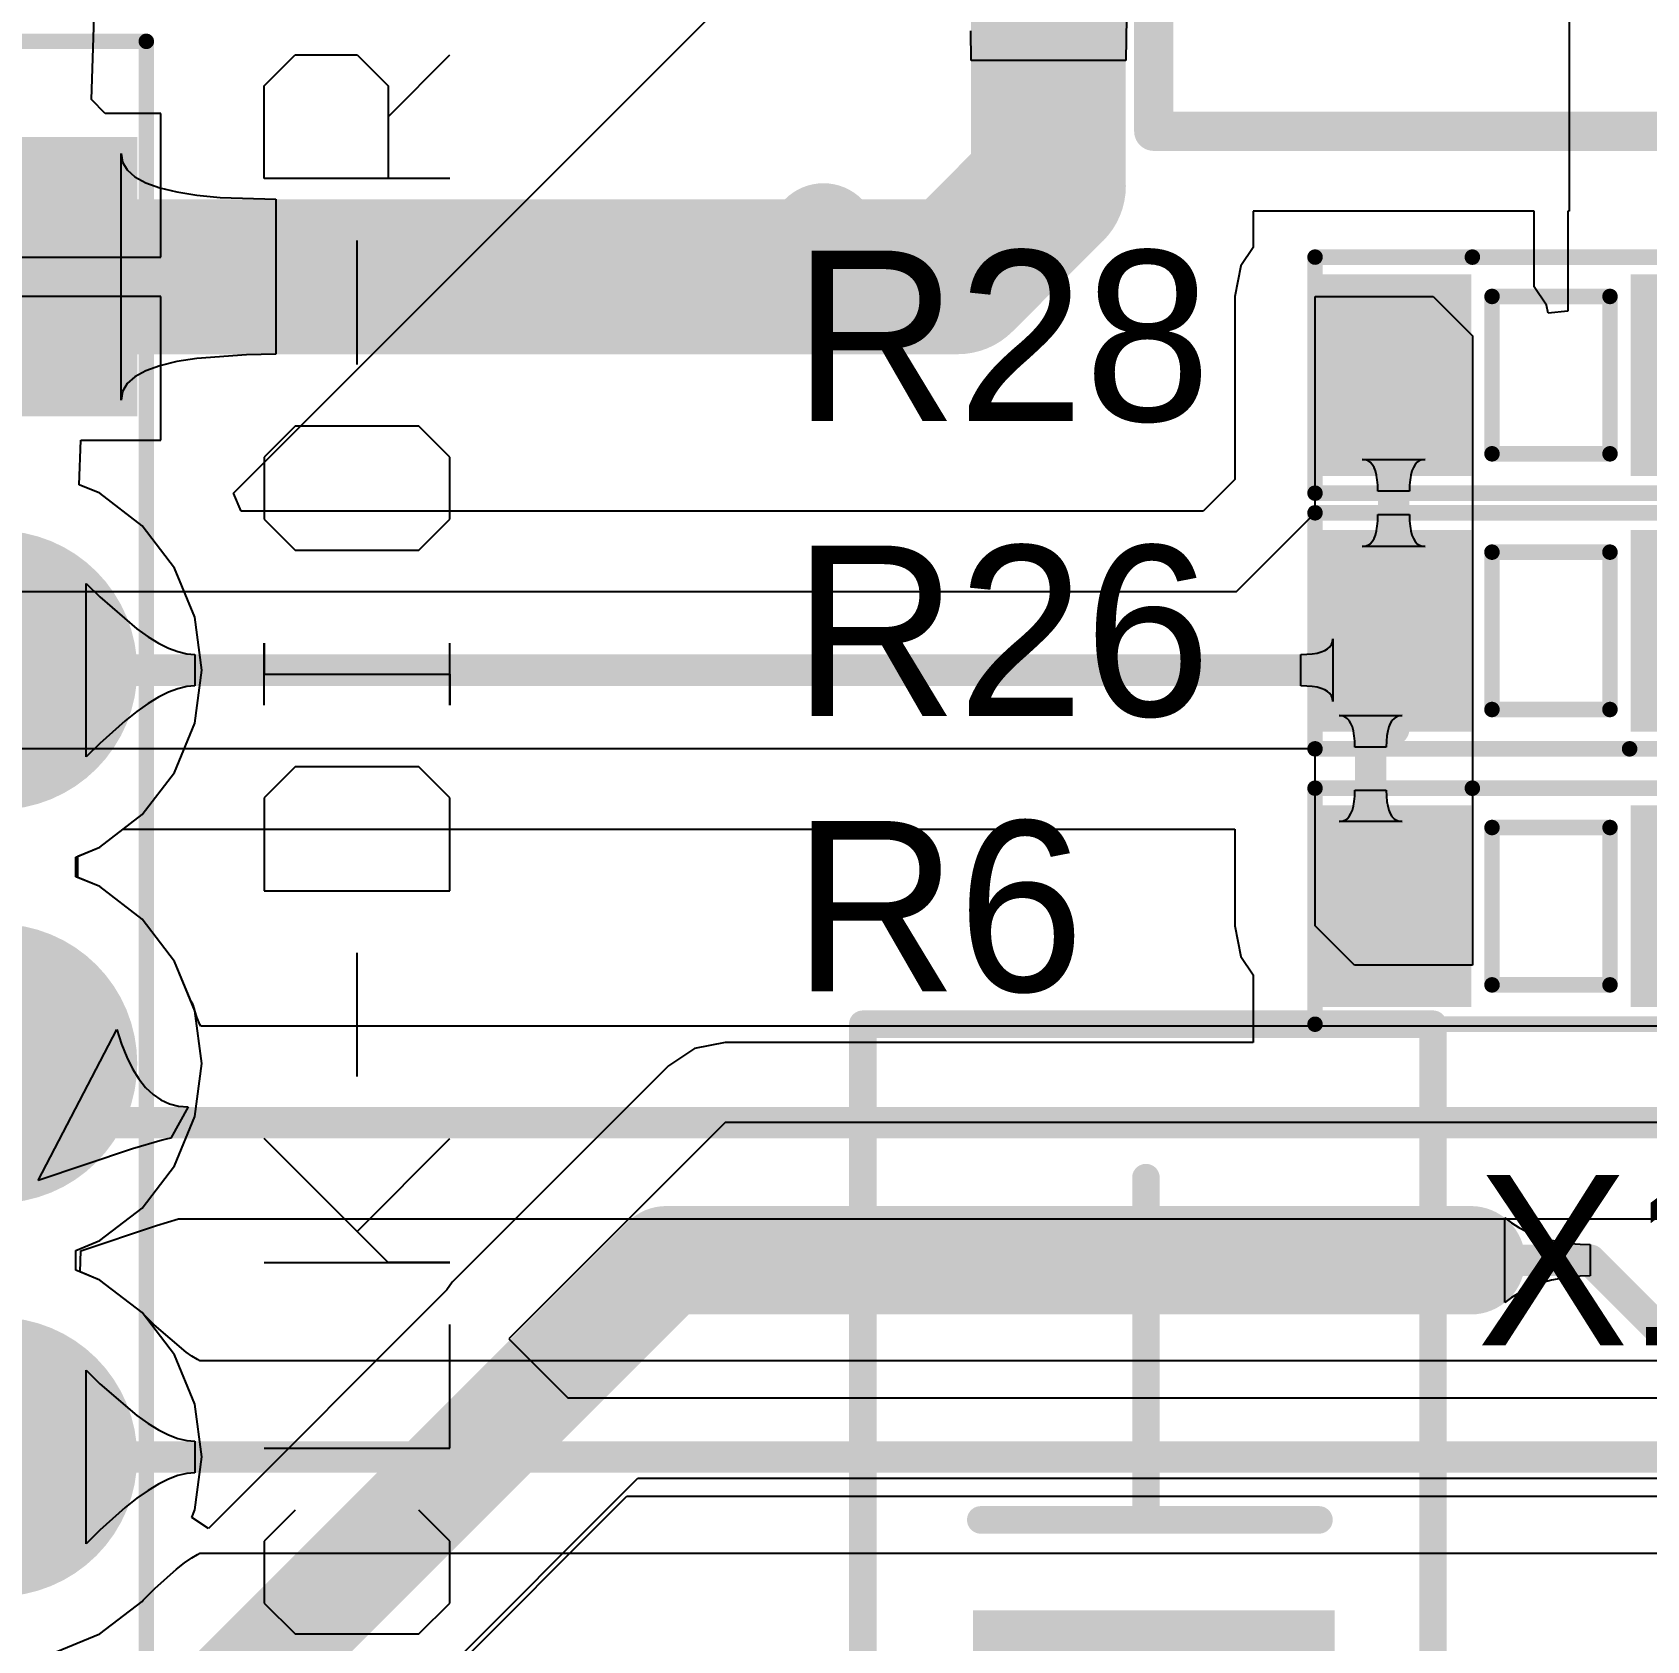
# Model space of a CAD drawing. Header units: millimetres. Extents: x -0.28 to 4.38, y -0.01 to 4.88.
# Drawn here: x 0.1388 to 0.5493, y 3.0383 to 3.4471 of the extents above; entities that cross this region are included whole.
import ezdxf

# ---------------------------------------------------------------- set-up
doc = ezdxf.new("R2010")
doc.units = ezdxf.units.MM
doc.header["$MEASUREMENT"] = 0
for name, color, linetype in [('BottomLayer', 5, 'Continuous'), ('BottomSolder', 6, 'Continuous'), ('Mechanical15', 56, 'Continuous'), ('MultiLayer', 9, 'Continuous'), ('PadHoleLayer', 156, 'Continuous'), ('TopLayer', 1, 'Continuous'), ('TopOverlay', 2, 'Continuous'), ('TopPaste', 8, 'Continuous'), ('TopSolder', 216, 'Continuous'), ('ViaHoleLayer', 16, 'Continuous')]:
    doc.layers.add(name, color=color, linetype=linetype)

# ---------------------------------------------------------------- blocks, each defined once
blk = doc.blocks.new('RES_SMD_0603_BIG_5')
at = {"layer": 'TopLayer'}
for points in [[(-0.05575, -0.02165), (-0.02425, -0.02165), (-0.05575, 0.02165), (-0.02425, 0.02165)], [(0.02425, -0.02165), (0.05575, -0.02165), (0.02425, 0.02165), (0.05575, 0.02165)]]:
    blk.add_solid(points, dxfattribs=at)
at = {"layer": 'TopOverlay', "const_width": 0.00394}
for points in [[(0.06, 0.03), (-0.06, 0.03)], [(-0.06, 0.03), (-0.06, -0.03)], [(0.06, 0.03), (0.06, -0.03)], [(0.015, 0.02), (-0.015, 0.02)], [(-0.015, 0.02), (-0.015, -0.02)], [(0.015, 0.02), (0.015, -0.02)], [(0.015, -0.02), (-0.015, -0.02)], [(0.02, -0.03), (-0.06, -0.03)], [(0.06, -0.03), (0.02, -0.03)]]:
    blk.add_lwpolyline(points, dxfattribs=at)
at = {"layer": 'TopOverlay', "const_width": 0.00197}
for points in [[(-0.06098, 0.03, 1), (-0.05902, 0.03, 1)], [(-0.06098, 0.03, 1), (-0.05902, 0.03, 1)], [(0.05902, 0.03, 1), (0.06098, 0.03, 1)], [(0.05902, 0.03, 1), (0.06098, 0.03, 1)], [(-0.01599, 0.02, 1), (-0.01402, 0.02, 1)], [(-0.01599, 0.02, 1), (-0.01402, 0.02, 1)], [(0.01401, 0.02, 1), (0.01598, 0.02, 1)], [(0.01401, 0.02, 1), (0.01598, 0.02, 1)], [(-0.01599, -0.02, 1), (-0.01402, -0.02, 1)], [(-0.01599, -0.02, 1), (-0.01402, -0.02, 1)], [(0.01401, -0.02, 1), (0.01598, -0.02, 1)], [(0.01401, -0.02, 1), (0.01598, -0.02, 1)], [(-0.06098, -0.03, 1), (-0.05902, -0.03, 1)], [(-0.06098, -0.03, 1), (-0.05902, -0.03, 1)], [(0.01901, -0.03, 1), (0.02098, -0.03, 1)], [(0.01901, -0.03, 1), (0.02098, -0.03, 1)], [(0.05902, -0.03, 1), (0.06098, -0.03, 1)], [(0.05902, -0.03, 1), (0.06098, -0.03, 1)]]:
    blk.add_lwpolyline(points, format="xyb", close=True, dxfattribs=at)
at = {"layer": 'TopPaste'}
for points in [[(-0.05575, -0.02165), (-0.02425, -0.02165), (-0.05575, 0.02165), (-0.02425, 0.02165)], [(0.02425, -0.02165), (0.05575, -0.02165), (0.02425, 0.02165), (0.05575, 0.02165)]]:
    blk.add_solid(points, dxfattribs=at)
at = {"layer": 'TopSolder'}
for points in [[(-0.05975, -0.02565), (-0.02025, -0.02565), (-0.05975, 0.02565), (-0.02025, 0.02565)], [(0.02025, -0.02565), (0.05975, -0.02565), (0.02025, 0.02565), (0.05975, 0.02565)]]:
    blk.add_solid(points, dxfattribs=at)
blk = doc.blocks.new('RES_SMD_0603_BIG_6')
at = {"layer": 'TopLayer'}
for points in [[(-0.05575, -0.02165), (-0.02425, -0.02165), (-0.05575, 0.02165), (-0.02425, 0.02165)], [(0.02425, -0.02165), (0.05575, -0.02165), (0.02425, 0.02165), (0.05575, 0.02165)]]:
    blk.add_solid(points, dxfattribs=at)
at = {"layer": 'TopOverlay', "const_width": 0.00394}
for points in [[(-0.06, 0.03), (0.06, 0.03)], [(-0.06, -0.03), (-0.06, 0.03)], [(0.06, -0.03), (0.06, 0.03)], [(-0.015, 0.02), (0.015, 0.02)], [(-0.015, -0.02), (-0.015, 0.02)], [(0.015, -0.02), (0.015, 0.02)], [(-0.015, -0.02), (0.015, -0.02)], [(-0.06, -0.03), (0.02, -0.03)], [(0.02, -0.03), (0.06, -0.03)]]:
    blk.add_lwpolyline(points, dxfattribs=at)
at = {"layer": 'TopOverlay', "const_width": 0.00197}
for points in [[(-0.06098, 0.03, 1), (-0.05902, 0.03, 1)], [(-0.06098, 0.03, 1), (-0.05902, 0.03, 1)], [(0.05902, 0.03, 1), (0.06098, 0.03, 1)], [(0.05902, 0.03, 1), (0.06098, 0.03, 1)], [(-0.01599, 0.02, 1), (-0.01402, 0.02, 1)], [(-0.01599, 0.02, 1), (-0.01402, 0.02, 1)], [(0.01401, 0.02, 1), (0.01598, 0.02, 1)], [(0.01401, 0.02, 1), (0.01598, 0.02, 1)], [(-0.01599, -0.02, 1), (-0.01402, -0.02, 1)], [(-0.01599, -0.02, 1), (-0.01402, -0.02, 1)], [(0.01401, -0.02, 1), (0.01598, -0.02, 1)], [(0.01401, -0.02, 1), (0.01598, -0.02, 1)], [(-0.06098, -0.03, 1), (-0.05902, -0.03, 1)], [(-0.06098, -0.03, 1), (-0.05902, -0.03, 1)], [(0.01901, -0.03, 1), (0.02098, -0.03, 1)], [(0.01901, -0.03, 1), (0.02098, -0.03, 1)], [(0.05902, -0.03, 1), (0.06098, -0.03, 1)], [(0.05902, -0.03, 1), (0.06098, -0.03, 1)]]:
    blk.add_lwpolyline(points, format="xyb", close=True, dxfattribs=at)
at = {"layer": 'TopPaste'}
for points in [[(-0.05575, -0.02165), (-0.02425, -0.02165), (-0.05575, 0.02165), (-0.02425, 0.02165)], [(0.02425, -0.02165), (0.05575, -0.02165), (0.02425, 0.02165), (0.05575, 0.02165)]]:
    blk.add_solid(points, dxfattribs=at)
at = {"layer": 'TopSolder'}
for points in [[(-0.05975, -0.02565), (-0.02025, -0.02565), (-0.05975, 0.02565), (-0.02025, 0.02565)], [(0.02025, -0.02565), (0.05975, -0.02565), (0.02025, 0.02565), (0.05975, 0.02565)]]:
    blk.add_solid(points, dxfattribs=at)
blk = doc.blocks.new('XT32__89')
at = {"layer": 'BottomLayer', "const_width": 0.03543}
for points in [[(-0.01772, 0, 1), (0.01772, 0, 1)], [(-0.01772, -0.1, 1), (0.01772, -0.1, 1)]]:
    blk.add_lwpolyline(points, format="xyb", close=True, dxfattribs=at)
at = {"layer": 'BottomSolder', "const_width": 0.03943}
for points in [[(-0.01972, 0, 1), (0.01972, 0, 1)], [(-0.01972, -0.1, 1), (0.01972, -0.1, 1)]]:
    blk.add_lwpolyline(points, format="xyb", close=True, dxfattribs=at)
at = {"layer": 'MultiLayer', "const_width": 0.03543}
for points in [[(-0.01772, 0, 1), (0.01772, 0, 1)], [(-0.01772, -0.1, 1), (0.01772, -0.1, 1)]]:
    blk.add_lwpolyline(points, format="xyb", close=True, dxfattribs=at)
at = {"layer": 'PadHoleLayer', "const_width": 0.016}
for points in [[(-0.008, 0, 1), (0.008, 0, 1)], [(-0.008, -0.1, 1), (0.008, -0.1, 1)]]:
    blk.add_lwpolyline(points, format="xyb", close=True, dxfattribs=at)
at = {"layer": 'TopLayer', "const_width": 0.03543}
for points in [[(-0.01772, 0, 1), (0.01772, 0, 1)], [(-0.01772, -0.1, 1), (0.01772, -0.1, 1)]]:
    blk.add_lwpolyline(points, format="xyb", close=True, dxfattribs=at)
at = {"layer": 'TopOverlay', "const_width": 0.007}
for points in [[(0.1, 0.02), (0.1, 0)], [(0.345, 0.02), (0.1, 0.02)], [(0.345, 0.02), (0.345, -0.125)], [(0.05, 0), (0.1, 0)], [(0.142, -0.01), (0.142, -0.096)], [(0.219, -0.01), (0.219, -0.096)], [(0.056, -0.051), (0.142, -0.051)], [(0.22, -0.052), (0.306, -0.052)], [(0.05, -0.1), (0.1, -0.1)], [(0.1, -0.1), (0.1, -0.125)], [(0.1, -0.125), (0.345, -0.125)]]:
    blk.add_lwpolyline(points, dxfattribs=at)
at = {"layer": 'TopOverlay', "const_width": 0.0035}
for points in [[(0.09825, 0.02, 1), (0.10175, 0.02, 1)], [(0.09825, 0.02, 1), (0.10175, 0.02, 1)], [(0.34325, 0.02, 1), (0.34675, 0.02, 1)], [(0.34325, 0.02, 1), (0.34675, 0.02, 1)], [(0.04825, 0, 1), (0.05175, 0, 1)], [(0.09825, 0, 1), (0.10175, 0, 1)], [(0.09825, 0, 1), (0.10175, 0, 1)], [(0.14025, -0.01, 1), (0.14375, -0.01, 1)], [(0.21725, -0.01, 1), (0.22075, -0.01, 1)], [(0.05425, -0.051, 1), (0.05775, -0.051, 1)], [(0.14025, -0.051, 1), (0.14375, -0.051, 1)], [(0.21825, -0.052, 1), (0.22175, -0.052, 1)], [(0.30425, -0.052, 1), (0.30775, -0.052, 1)], [(0.14025, -0.096, 1), (0.14375, -0.096, 1)], [(0.21725, -0.096, 1), (0.22075, -0.096, 1)], [(0.04825, -0.1, 1), (0.05175, -0.1, 1)], [(0.09825, -0.1, 1), (0.10175, -0.1, 1)], [(0.09825, -0.1, 1), (0.10175, -0.1, 1)], [(0.09825, -0.125, 1), (0.10175, -0.125, 1)], [(0.09825, -0.125, 1), (0.10175, -0.125, 1)], [(0.34325, -0.125, 1), (0.34675, -0.125, 1)], [(0.34325, -0.125, 1), (0.34675, -0.125, 1)]]:
    blk.add_lwpolyline(points, format="xyb", close=True, dxfattribs=at)
at = {"layer": 'TopOverlay'}
blk.add_solid([(0.167, -0.1), (0.196, -0.1), (0.167, -0.008), (0.196, -0.008)], dxfattribs=at)
at = {"layer": 'TopSolder', "const_width": 0.03943}
for points in [[(-0.01972, 0, 1), (0.01972, 0, 1)], [(-0.01972, -0.1, 1), (0.01972, -0.1, 1)]]:
    blk.add_lwpolyline(points, format="xyb", close=True, dxfattribs=at)
blk = doc.blocks.new('SW1_SMD_91')
at = {"layer": 'TopLayer'}
for points in [[(-0.16142, -0.01575), (-0.11417, -0.01575), (-0.16142, 0.01575), (-0.11417, 0.01575)], [(0.16142, 0.01575), (0.11417, 0.01575), (0.16142, -0.01575), (0.11417, -0.01575)]]:
    blk.add_solid(points, dxfattribs=at)
at = {"layer": 'TopOverlay', "const_width": 0.01}
for points in [[(-0.111, 0.073), (0.111, 0.073)], [(-0.111, 0.028), (-0.111, 0.073)], [(0.111, 0.028), (0.111, 0.073)], [(-0.05, -0.025), (-0.05, 0.025)], [(-0.05, 0.025), (0.05, 0.025)], [(0.05, -0.025), (0.05, 0.025)], [(-0.05, -0.025), (0.05, -0.025)], [(-0.111, -0.073), (-0.111, -0.028)], [(0.111, -0.073), (0.111, -0.028)], [(-0.111, -0.073), (0.111, -0.073)]]:
    blk.add_lwpolyline(points, dxfattribs=at)
at = {"layer": 'TopOverlay', "const_width": 0.005}
for points in [[(-0.1135, 0.073, 1), (-0.1085, 0.073, 1)], [(-0.1135, 0.073, 1), (-0.1085, 0.073, 1)], [(0.1085, 0.073, 1), (0.1135, 0.073, 1)], [(0.1085, 0.073, 1), (0.1135, 0.073, 1)], [(-0.1135, 0.028, 1), (-0.1085, 0.028, 1)], [(0.1085, 0.028, 1), (0.1135, 0.028, 1)], [(-0.0525, 0.025, 1), (-0.0475, 0.025, 1)], [(-0.0525, 0.025, 1), (-0.0475, 0.025, 1)], [(0.0475, 0.025, 1), (0.0525, 0.025, 1)], [(0.0475, 0.025, 1), (0.0525, 0.025, 1)], [(-0.0525, -0.025, 1), (-0.0475, -0.025, 1)], [(-0.0525, -0.025, 1), (-0.0475, -0.025, 1)], [(0.0475, -0.025, 1), (0.0525, -0.025, 1)], [(0.0475, -0.025, 1), (0.0525, -0.025, 1)], [(-0.1135, -0.028, 1), (-0.1085, -0.028, 1)], [(0.1085, -0.028, 1), (0.1135, -0.028, 1)], [(-0.1135, -0.073, 1), (-0.1085, -0.073, 1)], [(-0.1135, -0.073, 1), (-0.1085, -0.073, 1)], [(0.1085, -0.073, 1), (0.1135, -0.073, 1)], [(0.1085, -0.073, 1), (0.1135, -0.073, 1)]]:
    blk.add_lwpolyline(points, format="xyb", close=True, dxfattribs=at)
at = {"layer": 'TopOverlay'}
blk.add_solid([(-0.05, -0.025), (0.05, -0.025), (-0.05, 0.025), (0.05, 0.025)], dxfattribs=at)
at = {"layer": 'TopPaste'}
for points in [[(-0.16142, -0.01575), (-0.11417, -0.01575), (-0.16142, 0.01575), (-0.11417, 0.01575)], [(0.16142, 0.01575), (0.11417, 0.01575), (0.16142, -0.01575), (0.11417, -0.01575)]]:
    blk.add_solid(points, dxfattribs=at)
at = {"layer": 'TopSolder'}
for points in [[(-0.16542, -0.01975), (-0.11017, -0.01975), (-0.16542, 0.01975), (-0.11017, 0.01975)], [(0.16542, 0.01975), (0.11017, 0.01975), (0.16542, -0.01975), (0.11017, -0.01975)]]:
    blk.add_solid(points, dxfattribs=at)
blk = doc.blocks.new('RES_SMD_0603_BIG_100')
at = {"layer": 'TopLayer'}
for points in [[(-0.05575, -0.02165), (-0.02425, -0.02165), (-0.05575, 0.02165), (-0.02425, 0.02165)], [(0.02425, -0.02165), (0.05575, -0.02165), (0.02425, 0.02165), (0.05575, 0.02165)]]:
    blk.add_solid(points, dxfattribs=at)
at = {"layer": 'TopOverlay', "const_width": 0.00394}
for points in [[(0.06, 0.03), (-0.06, 0.03)], [(-0.06, 0.03), (-0.06, -0.03)], [(0.06, 0.03), (0.06, -0.03)], [(0.015, 0.02), (-0.015, 0.02)], [(-0.015, 0.02), (-0.015, -0.02)], [(0.015, 0.02), (0.015, -0.02)], [(0.015, -0.02), (-0.015, -0.02)], [(0.02, -0.03), (-0.06, -0.03)], [(0.06, -0.03), (0.02, -0.03)]]:
    blk.add_lwpolyline(points, dxfattribs=at)
at = {"layer": 'TopOverlay', "const_width": 0.00197}
for points in [[(-0.06098, 0.03, 1), (-0.05902, 0.03, 1)], [(-0.06098, 0.03, 1), (-0.05902, 0.03, 1)], [(0.05902, 0.03, 1), (0.06098, 0.03, 1)], [(0.05902, 0.03, 1), (0.06098, 0.03, 1)], [(-0.01599, 0.02, 1), (-0.01402, 0.02, 1)], [(-0.01599, 0.02, 1), (-0.01402, 0.02, 1)], [(0.01401, 0.02, 1), (0.01598, 0.02, 1)], [(0.01401, 0.02, 1), (0.01598, 0.02, 1)], [(-0.01599, -0.02, 1), (-0.01402, -0.02, 1)], [(-0.01599, -0.02, 1), (-0.01402, -0.02, 1)], [(0.01401, -0.02, 1), (0.01598, -0.02, 1)], [(0.01401, -0.02, 1), (0.01598, -0.02, 1)], [(-0.06098, -0.03, 1), (-0.05902, -0.03, 1)], [(-0.06098, -0.03, 1), (-0.05902, -0.03, 1)], [(0.01901, -0.03, 1), (0.02098, -0.03, 1)], [(0.01901, -0.03, 1), (0.02098, -0.03, 1)], [(0.05902, -0.03, 1), (0.06098, -0.03, 1)], [(0.05902, -0.03, 1), (0.06098, -0.03, 1)]]:
    blk.add_lwpolyline(points, format="xyb", close=True, dxfattribs=at)
at = {"layer": 'TopPaste'}
for points in [[(-0.05575, -0.02165), (-0.02425, -0.02165), (-0.05575, 0.02165), (-0.02425, 0.02165)], [(0.02425, -0.02165), (0.05575, -0.02165), (0.02425, 0.02165), (0.05575, 0.02165)]]:
    blk.add_solid(points, dxfattribs=at)
at = {"layer": 'TopSolder'}
for points in [[(-0.05975, -0.02565), (-0.02025, -0.02565), (-0.05975, 0.02565), (-0.02025, 0.02565)], [(0.02025, -0.02565), (0.05975, -0.02565), (0.02025, 0.02565), (0.05975, 0.02565)]]:
    blk.add_solid(points, dxfattribs=at)
blk = doc.blocks.new('JP4_D1C_113')
at = {"layer": 'BottomLayer', "const_width": 0.0315}
for points in [[(-0.26575, 0.1, 1), (-0.23425, 0.1, 1)], [(-0.16575, 0.1, 1), (-0.13425, 0.1, 1)], [(-0.06575, 0.1, 1), (-0.03425, 0.1, 1)]]:
    blk.add_lwpolyline(points, format="xyb", close=True, dxfattribs=at)
at = {"layer": 'BottomLayer'}
blk.add_solid([(-0.3815, 0.0685), (-0.3185, 0.0685), (-0.3815, 0.1315), (-0.3185, 0.1315)], dxfattribs=at)
at = {"layer": 'BottomSolder', "const_width": 0.0355}
for points in [[(-0.26775, 0.1, 1), (-0.23225, 0.1, 1)], [(-0.16775, 0.1, 1), (-0.13225, 0.1, 1)], [(-0.06775, 0.1, 1), (-0.03225, 0.1, 1)]]:
    blk.add_lwpolyline(points, format="xyb", close=True, dxfattribs=at)
at = {"layer": 'BottomSolder'}
blk.add_solid([(-0.3855, 0.0645), (-0.3145, 0.0645), (-0.3855, 0.1355), (-0.3145, 0.1355)], dxfattribs=at)
at = {"layer": 'Mechanical15', "const_width": 0.00394}
for points in [[(0.00984, 0.1378), (-0.40984, 0.1378)], [(-0.40984, -0.30512), (-0.40984, 0.1378)]]:
    blk.add_lwpolyline(points, dxfattribs=at)
at = {"layer": 'Mechanical15', "const_width": 0.00197}
blk.add_lwpolyline([(-0.41083, 0.1378, 1), (-0.40886, 0.1378, 1)], format="xyb", close=True, dxfattribs=at)
blk.add_lwpolyline([(-0.41083, 0.1378, 1), (-0.40886, 0.1378, 1)], format="xyb", close=True, dxfattribs=at)
at = {"layer": 'MultiLayer', "const_width": 0.0315}
for points in [[(-0.26575, 0.1, 1), (-0.23425, 0.1, 1)], [(-0.16575, 0.1, 1), (-0.13425, 0.1, 1)], [(-0.06575, 0.1, 1), (-0.03425, 0.1, 1)]]:
    blk.add_lwpolyline(points, format="xyb", close=True, dxfattribs=at)
at = {"layer": 'MultiLayer'}
blk.add_solid([(-0.3815, 0.0685), (-0.3185, 0.0685), (-0.3815, 0.1315), (-0.3185, 0.1315)], dxfattribs=at)
at = {"layer": 'PadHoleLayer', "const_width": 0.02165}
for points in [[(-0.36083, 0.1, 1), (-0.33917, 0.1, 1)], [(-0.26083, 0.1, 1), (-0.23917, 0.1, 1)], [(-0.16083, 0.1, 1), (-0.13917, 0.1, 1)], [(-0.06083, 0.1, 1), (-0.03917, 0.1, 1)]]:
    blk.add_lwpolyline(points, format="xyb", close=True, dxfattribs=at)
at = {"layer": 'TopLayer', "const_width": 0.0315}
for points in [[(-0.26575, 0.1, 1), (-0.23425, 0.1, 1)], [(-0.16575, 0.1, 1), (-0.13425, 0.1, 1)], [(-0.06575, 0.1, 1), (-0.03425, 0.1, 1)]]:
    blk.add_lwpolyline(points, format="xyb", close=True, dxfattribs=at)
at = {"layer": 'TopLayer'}
blk.add_solid([(-0.3815, 0.0685), (-0.3185, 0.0685), (-0.3815, 0.1315), (-0.3185, 0.1315)], dxfattribs=at)
at = {"layer": 'TopSolder', "const_width": 0.0355}
for points in [[(-0.26775, 0.1, 1), (-0.23225, 0.1, 1)], [(-0.16775, 0.1, 1), (-0.13225, 0.1, 1)], [(-0.06775, 0.1, 1), (-0.03225, 0.1, 1)]]:
    blk.add_lwpolyline(points, format="xyb", close=True, dxfattribs=at)
at = {"layer": 'TopSolder'}
blk.add_solid([(-0.3855, 0.0645), (-0.3145, 0.0645), (-0.3855, 0.1355), (-0.3145, 0.1355)], dxfattribs=at)

msp = doc.modelspace()

# ---------------------------------------------------------------- linework, layer by layer
at = {"layer": 'BottomLayer'}
for p, q in [((0.15389, 3.43009), (0.1548, 3.45871)), ((0.15736, 3.4265), (0.15389, 3.43009)), ((0.1715, 3.4265), (0.15736, 3.4265)), ((0.1715, 3.39), (0.1715, 3.4265)), ((0.13, 3.39), (0.1715, 3.39)), ((0.1715, 3.38), (0.13, 3.38)), ((0.1715, 3.3435), (0.1715, 3.38)), ((0.15076, 3.33214), (0.15112, 3.3435)), ((0.15112, 3.3435), (0.1715, 3.3435)), ((0.15597, 3.32998), (0.15076, 3.33214)), ((0.16673, 3.32173), (0.15597, 3.32998)), ((0.17498, 3.31097), (0.16673, 3.32173)), ((0.18017, 3.29844), (0.17498, 3.31097)), ((0.18194, 3.285), (0.18017, 3.29844)), ((0.18017, 3.27156), (0.18194, 3.285)), ((0.17498, 3.25903), (0.18017, 3.27156)), ((0.16673, 3.24827), (0.17498, 3.25903)), ((0.15597, 3.24002), (0.16673, 3.24827)), ((0.15039, 3.23771), (0.15597, 3.24002)), ((0.15039, 3.23229), (0.15039, 3.23771)), ((0.15597, 3.22998), (0.15039, 3.23229)), ((0.16673, 3.22173), (0.15597, 3.22998)), ((0.17498, 3.21097), (0.16673, 3.22173)), ((0.17919, 3.2008), (0.17498, 3.21097)), ((0.1797, 3.19989), (0.17919, 3.2008)), ((0.18013, 3.19853), (0.1797, 3.19989)), ((0.18017, 3.19844), (0.18013, 3.19853)), ((0.18018, 3.1984), (0.18017, 3.19844)), ((0.18068, 3.19683), (0.18018, 3.1984)), ((0.18144, 3.19493), (0.18068, 3.19683)), ((0.18166, 3.19447), (0.18144, 3.19493)), ((0.59429, 3.19447), (0.18166, 3.19447)), ((0.14032, 3.15524), (0.16028, 3.19367)), ((0.16028, 3.19367), (0.16147, 3.18994)), ((0.16147, 3.18994), (0.16281, 3.18659)), ((0.16281, 3.18659), (0.16428, 3.18364)), ((0.16428, 3.18364), (0.16588, 3.18108)), ((0.16588, 3.18108), (0.16763, 3.17892)), ((0.16763, 3.17892), (0.16951, 3.17715)), ((0.16951, 3.17715), (0.17153, 3.17577)), ((0.17153, 3.17577), (0.17369, 3.17479)), ((0.17369, 3.17479), (0.17598, 3.1742)), ((0.17841, 3.174), (0.17402, 3.166)), ((0.17598, 3.1742), (0.17841, 3.174)), ((0.17181, 3.16557), (0.16425, 3.16331)), ((0.1732, 3.16589), (0.17181, 3.16557)), ((0.17402, 3.166), (0.1732, 3.16589)), ((0.16425, 3.16331), (0.14032, 3.15524)), ((0.17043, 3.14387), (0.17597, 3.14553)), ((0.17597, 3.14553), (0.58415, 3.14553)), ((0.15117, 3.13738), (0.17043, 3.14387)), ((0.15099, 3.13204), (0.15117, 3.13738)), ((0.15597, 3.12998), (0.15099, 3.13204)), ((0.16673, 3.12173), (0.15597, 3.12998)), ((0.16698, 3.1214), (0.16673, 3.12173)), ((0.16979, 3.11861), (0.16698, 3.1214)), ((0.17792, 3.11163), (0.16979, 3.11861)), ((0.17937, 3.11062), (0.17792, 3.11163)), ((0.18078, 3.10977), (0.17937, 3.11062)), ((0.18137, 3.10947), (0.18078, 3.10977)), ((0.61368, 3.10947), (0.18137, 3.10947)), ((0.15249, 3.06295), (0.15249, 3.10705)), ((0.15249, 3.10705), (0.15595, 3.10362)), ((0.15595, 3.10362), (0.16541, 3.0955)), ((0.16541, 3.0955), (0.16825, 3.09351)), ((0.16825, 3.09351), (0.17094, 3.09189)), ((0.17094, 3.09189), (0.17347, 3.09062)), ((0.17347, 3.09062), (0.17585, 3.08972)), ((0.17585, 3.08972), (0.17807, 3.08918)), ((0.17807, 3.08918), (0.18014, 3.089)), ((0.18014, 3.089), (0.18014, 3.081)), ((0.17347, 3.07938), (0.17094, 3.07811)), ((0.17585, 3.08028), (0.17347, 3.07938)), ((0.17807, 3.08082), (0.17585, 3.08028)), ((0.18014, 3.081), (0.17807, 3.08082)), ((0.16825, 3.07649), (0.16541, 3.0745)), ((0.17094, 3.07811), (0.16825, 3.07649)), ((0.16241, 3.07216), (0.15595, 3.06638)), ((0.16541, 3.0745), (0.16241, 3.07216)), ((0.15595, 3.06638), (0.15249, 3.06295)), ((0.17754, 3.0581), (0.17937, 3.05938)), ((0.17937, 3.05938), (0.18078, 3.06023)), ((0.18078, 3.06023), (0.18137, 3.06053)), ((0.18137, 3.06053), (0.61486, 3.06053)), ((0.16994, 3.05153), (0.17551, 3.05651)), ((0.17551, 3.05651), (0.17754, 3.0581)), ((0.16698, 3.0486), (0.16994, 3.05153)), ((0.15597, 3.04002), (0.16673, 3.04827)), ((0.16673, 3.04827), (0.16698, 3.0486)), ((0.14344, 3.03483), (0.15597, 3.04002))]:
    msp.add_line(p, q, dxfattribs=at)
at = {"layer": 'BottomLayer', "const_width": 0.01378}
msp.add_lwpolyline([(0.33311, 3.395, 1), (0.34689, 3.395, 1)], format="xyb", close=True, dxfattribs=at)
at = {"layer": 'BottomLayer', "const_width": 0.008}
for points in [[(0.13, 3.17), (0.59429, 3.17)], [(0.13, 3.085), (0.625, 3.085)]]:
    msp.add_lwpolyline(points, dxfattribs=at)
at = {"layer": 'MultiLayer', "const_width": 0.01378}
msp.add_lwpolyline([(0.33311, 3.395, 1), (0.34689, 3.395, 1)], format="xyb", close=True, dxfattribs=at)
at = {"layer": 'TopLayer'}
for p, q in [((0.19001, 3.33001), (0.35896, 3.49896)), ((0.52961, 3.48), (0.52961, 3.40165)), ((0.41723, 3.46008), (0.41689, 3.44)), ((0.37752, 3.44), (0.37748, 3.44748)), ((0.41689, 3.44), (0.37752, 3.44)), ((0.16138, 3.35362), (0.16138, 3.41638)), ((0.16138, 3.41638), (0.16177, 3.41415)), ((0.16177, 3.41415), (0.16295, 3.41217)), ((0.16295, 3.41217), (0.16492, 3.41041)), ((0.16492, 3.41041), (0.16768, 3.40889)), ((0.16768, 3.40889), (0.17122, 3.40761)), ((0.17122, 3.40761), (0.17555, 3.40656)), ((0.17555, 3.40656), (0.18067, 3.40574)), ((0.18067, 3.40574), (0.18657, 3.40515)), ((0.18657, 3.40515), (0.20075, 3.40469)), ((0.20075, 3.40469), (0.20075, 3.36531)), ((0.52075, 3.40165), (0.44925, 3.40165)), ((0.44925, 3.40165), (0.44925, 3.39243)), ((0.52075, 3.38243), (0.52075, 3.40165)), ((0.52961, 3.40165), (0.52925, 3.40165)), ((0.52925, 3.40165), (0.52925, 3.37622)), ((0.44925, 3.39243), (0.44616, 3.3878)), ((0.44616, 3.3878), (0.44461, 3.38)), ((0.44461, 3.38), (0.44461, 3.33345)), ((0.465, 3.325), (0.465, 3.38)), ((0.465, 3.38), (0.495, 3.38)), ((0.495, 3.38), (0.505, 3.37)), ((0.52384, 3.3778), (0.52075, 3.38243)), ((0.52425, 3.37573), (0.52384, 3.3778)), ((0.52925, 3.37622), (0.52425, 3.37573)), ((0.505, 3.37), (0.505, 3.21)), ((0.17122, 3.36239), (0.16768, 3.36111)), ((0.17555, 3.36344), (0.17122, 3.36239)), ((0.18067, 3.36426), (0.17555, 3.36344)), ((0.19327, 3.3652), (0.18067, 3.36426)), ((0.20075, 3.36531), (0.19327, 3.3652)), ((0.16492, 3.35959), (0.16295, 3.35783)), ((0.16768, 3.36111), (0.16492, 3.35959)), ((0.16177, 3.35585), (0.16138, 3.35362)), ((0.16295, 3.35783), (0.16177, 3.35585)), ((0.47776, 3.33851), (0.477, 3.33859)), ((0.477, 3.33859), (0.493, 3.33859)), ((0.47844, 3.33826), (0.47776, 3.33851)), ((0.47904, 3.33786), (0.47844, 3.33826)), ((0.47956, 3.33729), (0.47904, 3.33786)), ((0.49096, 3.33786), (0.49044, 3.33729)), ((0.49156, 3.33826), (0.49096, 3.33786)), ((0.49224, 3.33851), (0.49156, 3.33826)), ((0.493, 3.33859), (0.49224, 3.33851)), ((0.48, 3.33656), (0.47956, 3.33729)), ((0.48036, 3.33566), (0.48, 3.33656)), ((0.48064, 3.33461), (0.48036, 3.33566)), ((0.48084, 3.33339), (0.48064, 3.33461)), ((0.48936, 3.33461), (0.48916, 3.33339)), ((0.48964, 3.33566), (0.48936, 3.33461)), ((0.49, 3.33656), (0.48964, 3.33566)), ((0.49044, 3.33729), (0.49, 3.33656)), ((0.19192, 3.32539), (0.19001, 3.33001)), ((0.44461, 3.33345), (0.43655, 3.32539)), ((0.48096, 3.33201), (0.48084, 3.33339)), ((0.481, 3.33047), (0.48096, 3.33201)), ((0.489, 3.33047), (0.481, 3.33047)), ((0.48904, 3.33201), (0.489, 3.33047)), ((0.48916, 3.33339), (0.48904, 3.33201)), ((0.43655, 3.32539), (0.19192, 3.32539)), ((0.445, 3.305), (0.465, 3.325)), ((0.48064, 3.32039), (0.48084, 3.32161)), ((0.48084, 3.32161), (0.48096, 3.32299)), ((0.48096, 3.32299), (0.481, 3.32453)), ((0.481, 3.32453), (0.489, 3.32453)), ((0.489, 3.32453), (0.48904, 3.32299)), ((0.48904, 3.32299), (0.48916, 3.32161)), ((0.48916, 3.32161), (0.48936, 3.32039)), ((0.47904, 3.31714), (0.47956, 3.31771)), ((0.47956, 3.31771), (0.48, 3.31844)), ((0.48, 3.31844), (0.48036, 3.31934)), ((0.48036, 3.31934), (0.48064, 3.32039)), ((0.48936, 3.32039), (0.48964, 3.31934)), ((0.48964, 3.31934), (0.49, 3.31844)), ((0.49, 3.31844), (0.49044, 3.31771)), ((0.49044, 3.31771), (0.49096, 3.31714)), ((0.477, 3.31641), (0.47776, 3.31649)), ((0.493, 3.31641), (0.477, 3.31641)), ((0.47776, 3.31649), (0.47844, 3.31674)), ((0.47844, 3.31674), (0.47904, 3.31714)), ((0.49096, 3.31714), (0.49156, 3.31674)), ((0.49156, 3.31674), (0.49224, 3.31649)), ((0.49224, 3.31649), (0.493, 3.31641)), ((0.115, 3.305), (0.445, 3.305)), ((0.15249, 3.26295), (0.15249, 3.30705)), ((0.15249, 3.30705), (0.15595, 3.30362)), ((0.15595, 3.30362), (0.16541, 3.2955)), ((0.16541, 3.2955), (0.16825, 3.29351)), ((0.16825, 3.29351), (0.17094, 3.29189)), ((0.46941, 3.29224), (0.46949, 3.293)), ((0.46949, 3.293), (0.46949, 3.277)), ((0.17094, 3.29189), (0.17347, 3.29062)), ((0.17347, 3.29062), (0.17585, 3.28972)), ((0.17585, 3.28972), (0.17807, 3.28918)), ((0.17807, 3.28918), (0.18014, 3.289)), ((0.18014, 3.289), (0.18014, 3.281)), ((0.46137, 3.289), (0.46291, 3.28904)), ((0.46137, 3.281), (0.46137, 3.289)), ((0.46291, 3.28904), (0.4643, 3.28916)), ((0.4643, 3.28916), (0.46551, 3.28936)), ((0.46551, 3.28936), (0.46657, 3.28964)), ((0.46657, 3.28964), (0.46746, 3.29)), ((0.46746, 3.29), (0.46819, 3.29044)), ((0.46819, 3.29044), (0.46876, 3.29096)), ((0.46876, 3.29096), (0.46917, 3.29156)), ((0.46917, 3.29156), (0.46941, 3.29224)), ((0.17585, 3.28028), (0.17347, 3.27938)), ((0.17807, 3.28082), (0.17585, 3.28028)), ((0.18014, 3.281), (0.17807, 3.28082)), ((0.46291, 3.28096), (0.46137, 3.281)), ((0.4643, 3.28084), (0.46291, 3.28096)), ((0.46551, 3.28064), (0.4643, 3.28084)), ((0.46657, 3.28036), (0.46551, 3.28064)), ((0.46746, 3.28), (0.46657, 3.28036)), ((0.16825, 3.27649), (0.16541, 3.2745)), ((0.17094, 3.27811), (0.16825, 3.27649)), ((0.17347, 3.27938), (0.17094, 3.27811)), ((0.46819, 3.27956), (0.46746, 3.28)), ((0.46876, 3.27904), (0.46819, 3.27956)), ((0.46917, 3.27844), (0.46876, 3.27904)), ((0.46941, 3.27776), (0.46917, 3.27844)), ((0.46949, 3.277), (0.46941, 3.27776)), ((0.16241, 3.27216), (0.15595, 3.26638)), ((0.16541, 3.2745), (0.16241, 3.27216)), ((0.47189, 3.27339), (0.47113, 3.27347)), ((0.47113, 3.27347), (0.48713, 3.27347)), ((0.47257, 3.27315), (0.47189, 3.27339)), ((0.47317, 3.27275), (0.47257, 3.27315)), ((0.47369, 3.27219), (0.47317, 3.27275)), ((0.47413, 3.27147), (0.47369, 3.27219)), ((0.48457, 3.27219), (0.48413, 3.27147)), ((0.48509, 3.27275), (0.48457, 3.27219)), ((0.48569, 3.27315), (0.48509, 3.27275)), ((0.48637, 3.27339), (0.48569, 3.27315)), ((0.48713, 3.27347), (0.48637, 3.27339)), ((0.47449, 3.27059), (0.47413, 3.27147)), ((0.47477, 3.26955), (0.47449, 3.27059)), ((0.47497, 3.26835), (0.47477, 3.26955)), ((0.47509, 3.26699), (0.47497, 3.26835)), ((0.48329, 3.26835), (0.48317, 3.26699)), ((0.48349, 3.26955), (0.48329, 3.26835)), ((0.48377, 3.27059), (0.48349, 3.26955)), ((0.48413, 3.27147), (0.48377, 3.27059)), ((0.465, 3.265), (0.125, 3.265)), ((0.15595, 3.26638), (0.15249, 3.26295)), ((0.465, 3.22), (0.465, 3.265)), ((0.47513, 3.26547), (0.47509, 3.26699)), ((0.48313, 3.26547), (0.47513, 3.26547)), ((0.48317, 3.26699), (0.48313, 3.26547)), ((0.47477, 3.25045), (0.47497, 3.25165)), ((0.47497, 3.25165), (0.47509, 3.25301)), ((0.47509, 3.25301), (0.47513, 3.25453)), ((0.47513, 3.25453), (0.48313, 3.25453)), ((0.48313, 3.25453), (0.48317, 3.25301)), ((0.48317, 3.25301), (0.48329, 3.25165)), ((0.48329, 3.25165), (0.48349, 3.25045)), ((0.47317, 3.24725), (0.47369, 3.24781)), ((0.47369, 3.24781), (0.47413, 3.24853)), ((0.47413, 3.24853), (0.47449, 3.24941)), ((0.47449, 3.24941), (0.47477, 3.25045)), ((0.48349, 3.25045), (0.48377, 3.24941)), ((0.48377, 3.24941), (0.48413, 3.24853)), ((0.48413, 3.24853), (0.48457, 3.24781)), ((0.48457, 3.24781), (0.48509, 3.24725)), ((0.15597, 3.24002), (0.16195, 3.24461)), ((0.16195, 3.24461), (0.44461, 3.24461)), ((0.44461, 3.24461), (0.44461, 3.22)), ((0.47113, 3.24653), (0.47189, 3.24661)), ((0.48713, 3.24653), (0.47113, 3.24653)), ((0.47189, 3.24661), (0.47257, 3.24685)), ((0.47257, 3.24685), (0.47317, 3.24725)), ((0.48509, 3.24725), (0.48569, 3.24685)), ((0.48569, 3.24685), (0.48637, 3.24661)), ((0.48637, 3.24661), (0.48713, 3.24653)), ((0.14989, 3.2375), (0.15597, 3.24002)), ((0.14989, 3.2325), (0.14989, 3.2375)), ((0.15597, 3.22998), (0.14989, 3.2325)), ((0.16673, 3.22173), (0.15597, 3.22998)), ((0.17498, 3.21097), (0.16673, 3.22173)), ((0.44461, 3.22), (0.44616, 3.2122)), ((0.475, 3.21), (0.465, 3.22)), ((0.18017, 3.19844), (0.17498, 3.21097)), ((0.44616, 3.2122), (0.44925, 3.20757)), ((0.44925, 3.20757), (0.44925, 3.19039)), ((0.505, 3.21), (0.475, 3.21)), ((0.18194, 3.185), (0.18017, 3.19844)), ((0.315, 3.19039), (0.3072, 3.18884)), ((0.44925, 3.19039), (0.315, 3.19039)), ((0.3072, 3.18884), (0.30058, 3.18442)), ((0.18017, 3.17156), (0.18194, 3.185)), ((0.30058, 3.18442), (0.24558, 3.12942)), ((0.30058, 3.18442), (0.30058, 3.18442)), ((0.17498, 3.15903), (0.18017, 3.17156)), ((0.315, 3.17), (0.26, 3.115)), ((0.7, 3.17), (0.315, 3.17)), ((0.16673, 3.14827), (0.17498, 3.15903)), ((0.15597, 3.14002), (0.16673, 3.14827)), ((0.51324, 3.12423), (0.51324, 3.14577)), ((0.51324, 3.14577), (0.51499, 3.14449)), ((0.51499, 3.14449), (0.51683, 3.14334)), ((0.51683, 3.14334), (0.51877, 3.14232)), ((0.51877, 3.14232), (0.5208, 3.14144)), ((0.5208, 3.14144), (0.52293, 3.14069)), ((0.52293, 3.14069), (0.52515, 3.14008)), ((0.14989, 3.1375), (0.15597, 3.14002)), ((0.14989, 3.1325), (0.14989, 3.1375)), ((0.52515, 3.14008), (0.52747, 3.13961)), ((0.52747, 3.13961), (0.52989, 3.13927)), ((0.52989, 3.13927), (0.5324, 3.13907)), ((0.5324, 3.13907), (0.535, 3.139)), ((0.535, 3.139), (0.535, 3.131)), ((0.15597, 3.12998), (0.14989, 3.1325)), ((0.16673, 3.12173), (0.15597, 3.12998)), ((0.24558, 3.12942), (0.24426, 3.12745)), ((0.5208, 3.12856), (0.51877, 3.12768)), ((0.52293, 3.12931), (0.5208, 3.12856)), ((0.52515, 3.12992), (0.52293, 3.12931)), ((0.52747, 3.13039), (0.52515, 3.12992)), ((0.52989, 3.13073), (0.52747, 3.13039)), ((0.5324, 3.13093), (0.52989, 3.13073)), ((0.535, 3.131), (0.5324, 3.13093)), ((0.24426, 3.12745), (0.18361, 3.06679)), ((0.51499, 3.12551), (0.51324, 3.12423)), ((0.51683, 3.12666), (0.51499, 3.12551)), ((0.51877, 3.12768), (0.51683, 3.12666)), ((0.17498, 3.11097), (0.16673, 3.12173)), ((0.26, 3.115), (0.275, 3.1)), ((0.18017, 3.09844), (0.17498, 3.11097)), ((0.275, 3.1), (0.615, 3.1)), ((0.18194, 3.085), (0.18017, 3.09844)), ((0.18017, 3.07156), (0.18194, 3.085)), ((0.21407, 3.00089), (0.29279, 3.07961)), ((0.29279, 3.07961), (0.615, 3.07961)), ((0.215, 3), (0.29, 3.075)), ((0.29, 3.075), (0.56, 3.075)), ((0.17937, 3.06963), (0.18017, 3.07156)), ((0.18361, 3.06679), (0.17937, 3.06963))]:
    msp.add_line(p, q, dxfattribs=at)
for points, const_width in [([(0.3972, 3.40806), (0.3972, 3.495)], 0.03937), ([(0.37414, 3.385), (0.3972, 3.40806)], 0.03937), ([(0.13, 3.385), (0.37414, 3.385)], 0.03937), ([(0.485, 3.295), (0.485, 3.355)], 0.008), ([(0.485, 3.27325), (0.485, 3.295)], 0.008), ([(0.13, 3.285), (0.47325, 3.285)], 0.008), ([(0.47325, 3.285), (0.47913, 3.27913)], 0.008), ([(0.47913, 3.27913), (0.485, 3.27325)], 0.008), ([(0.47913, 3.23087), (0.47913, 3.27913)], 0.008), ([(0.485, 3.27), (0.485, 3.27325)], 0.008), ([(0.47913, 3.23087), (0.485, 3.225)], 0.008), ([(0.18, 3.015), (0.3, 3.135)], 0.02756), ([(0.3, 3.135), (0.50465, 3.135)], 0.02756), ([(0.50465, 3.135), (0.535, 3.135)], 0.008), ([(0.535, 3.135), (0.55369, 3.11631)], 0.008)]:
    msp.add_lwpolyline(points, dxfattribs=dict(at, const_width=const_width))
for points, const_width in [([(0.38736, 3.40806, 1), (0.40705, 3.40806, 1)], 0.01969), ([(0.38736, 3.40806, 1), (0.40705, 3.40806, 1)], 0.01969), ([(0.33311, 3.395, 1), (0.34689, 3.395, 1)], 0.01378), ([(0.12016, 3.385, 1), (0.13984, 3.385, 1)], 0.01969), ([(0.3643, 3.385, 1), (0.38398, 3.385, 1)], 0.01969), ([(0.3643, 3.385, 1), (0.38398, 3.385, 1)], 0.01969), ([(0.483, 3.355, 1), (0.487, 3.355, 1)], 0.004), ([(0.483, 3.295, 1), (0.487, 3.295, 1)], 0.004), ([(0.483, 3.295, 1), (0.487, 3.295, 1)], 0.004), ([(0.47125, 3.285, 1), (0.47525, 3.285, 1)], 0.004), ([(0.47125, 3.285, 1), (0.47525, 3.285, 1)], 0.004), ([(0.47713, 3.27913, 1), (0.48113, 3.27913, 1)], 0.004), ([(0.47713, 3.27913, 1), (0.48113, 3.27913, 1)], 0.004), ([(0.47713, 3.27913, 1), (0.48113, 3.27913, 1)], 0.004), ([(0.483, 3.27325, 1), (0.487, 3.27325, 1)], 0.004), ([(0.483, 3.27325, 1), (0.487, 3.27325, 1)], 0.004), ([(0.483, 3.27325, 1), (0.487, 3.27325, 1)], 0.004), ([(0.483, 3.27, 1), (0.487, 3.27, 1)], 0.004), ([(0.47713, 3.23087, 1), (0.48113, 3.23087, 1)], 0.004), ([(0.47713, 3.23087, 1), (0.48113, 3.23087, 1)], 0.004), ([(0.483, 3.225, 1), (0.487, 3.225, 1)], 0.004), ([(0.29311, 3.135, 1), (0.30689, 3.135, 1)], 0.01378), ([(0.29311, 3.135, 1), (0.30689, 3.135, 1)], 0.01378), ([(0.49776, 3.135, 1), (0.51154, 3.135, 1)], 0.01378), ([(0.50265, 3.135, 1), (0.50665, 3.135, 1)], 0.004), ([(0.533, 3.135, 1), (0.537, 3.135, 1)], 0.004), ([(0.533, 3.135, 1), (0.537, 3.135, 1)], 0.004)]:
    msp.add_lwpolyline(points, format="xyb", close=True, dxfattribs=dict(at, const_width=const_width))
at = {"layer": 'TopOverlay'}
for p, q in [((0.19777, 3.43357), (0.20564, 3.44144)), ((0.20564, 3.44144), (0.22139, 3.44144)), ((0.22139, 3.44144), (0.22926, 3.43357)), ((0.22926, 3.4257), (0.245, 3.44144)), ((0.19777, 3.40996), (0.19777, 3.43357)), ((0.22926, 3.43357), (0.22926, 3.40996)), ((0.245, 3.40996), (0.19777, 3.40996)), ((0.22139, 3.36273), (0.22139, 3.39422)), ((0.20564, 3.34699), (0.19777, 3.33912)), ((0.23713, 3.34699), (0.20564, 3.34699)), ((0.245, 3.33912), (0.23713, 3.34699)), ((0.19777, 3.33912), (0.19777, 3.32337)), ((0.245, 3.32337), (0.245, 3.33912)), ((0.19777, 3.32337), (0.20564, 3.3155)), ((0.23713, 3.3155), (0.245, 3.32337)), ((0.20564, 3.3155), (0.23713, 3.3155)), ((0.19777, 3.27614), (0.19777, 3.29189)), ((0.19777, 3.29189), (0.19777, 3.28402)), ((0.245, 3.27614), (0.245, 3.29189)), ((0.19777, 3.28402), (0.245, 3.28402)), ((0.245, 3.28402), (0.245, 3.27614)), ((0.20564, 3.2604), (0.19777, 3.25253)), ((0.23713, 3.2604), (0.20564, 3.2604)), ((0.245, 3.25253), (0.23713, 3.2604)), ((0.19777, 3.25253), (0.19777, 3.22892)), ((0.245, 3.22892), (0.245, 3.25253)), ((0.19777, 3.22892), (0.245, 3.22892)), ((0.22139, 3.18169), (0.22139, 3.21317)), ((0.22926, 3.13446), (0.19777, 3.16594)), ((0.19777, 3.16594), (0.22139, 3.14233)), ((0.22139, 3.14233), (0.245, 3.16594)), ((0.19777, 3.13446), (0.245, 3.13446)), ((0.245, 3.13446), (0.22926, 3.13446)), ((0.245, 3.08723), (0.245, 3.11871)), ((0.19777, 3.08723), (0.245, 3.08723)), ((0.20564, 3.07149), (0.19777, 3.06361)), ((0.245, 3.06361), (0.23713, 3.07149)), ((0.19777, 3.06361), (0.19777, 3.04787)), ((0.245, 3.04787), (0.245, 3.06361)), ((0.19777, 3.04787), (0.20564, 3.04)), ((0.23713, 3.04), (0.245, 3.04787)), ((0.20564, 3.04), (0.23713, 3.04))]:
    msp.add_line(p, q, dxfattribs=at)
at = {"layer": 'ViaHoleLayer', "const_width": 0.00787}
msp.add_lwpolyline([(0.33606, 3.395, 1), (0.34394, 3.395, 1)], format="xyb", close=True, dxfattribs=at)

# ---------------------------------------------------------------- block references
for name, p, rotation in [('SW1_SMD_91', (0.535, 3.495), 360), ('JP4_D1C_113', (0.03, 3.035), 270), ('RES_SMD_0603_BIG_5', (0.525, 3.36), 180), ('RES_SMD_0603_BIG_6', (0.525, 3.295), 360), ('RES_SMD_0603_BIG_100', (0.525, 3.225), 180), ('XT32__89', (0.37, 2.85), 90)]:
    msp.add_blockref(name, p, dxfattribs=dict(rotation=rotation))

# ---------------------------------------------------------------- texts
at = {"layer": 'TopOverlay'}
for s, p in [('R28', (0.33228, 3.34835)), ('R26', (0.33228, 3.27335)), ('R6', (0.33228, 3.20335)), ('X1', (0.50614, 3.11335))]:
    msp.add_text(s, height=0.043307, dxfattribs=at).set_placement(p)

doc.saveas('drawing.dxf')
